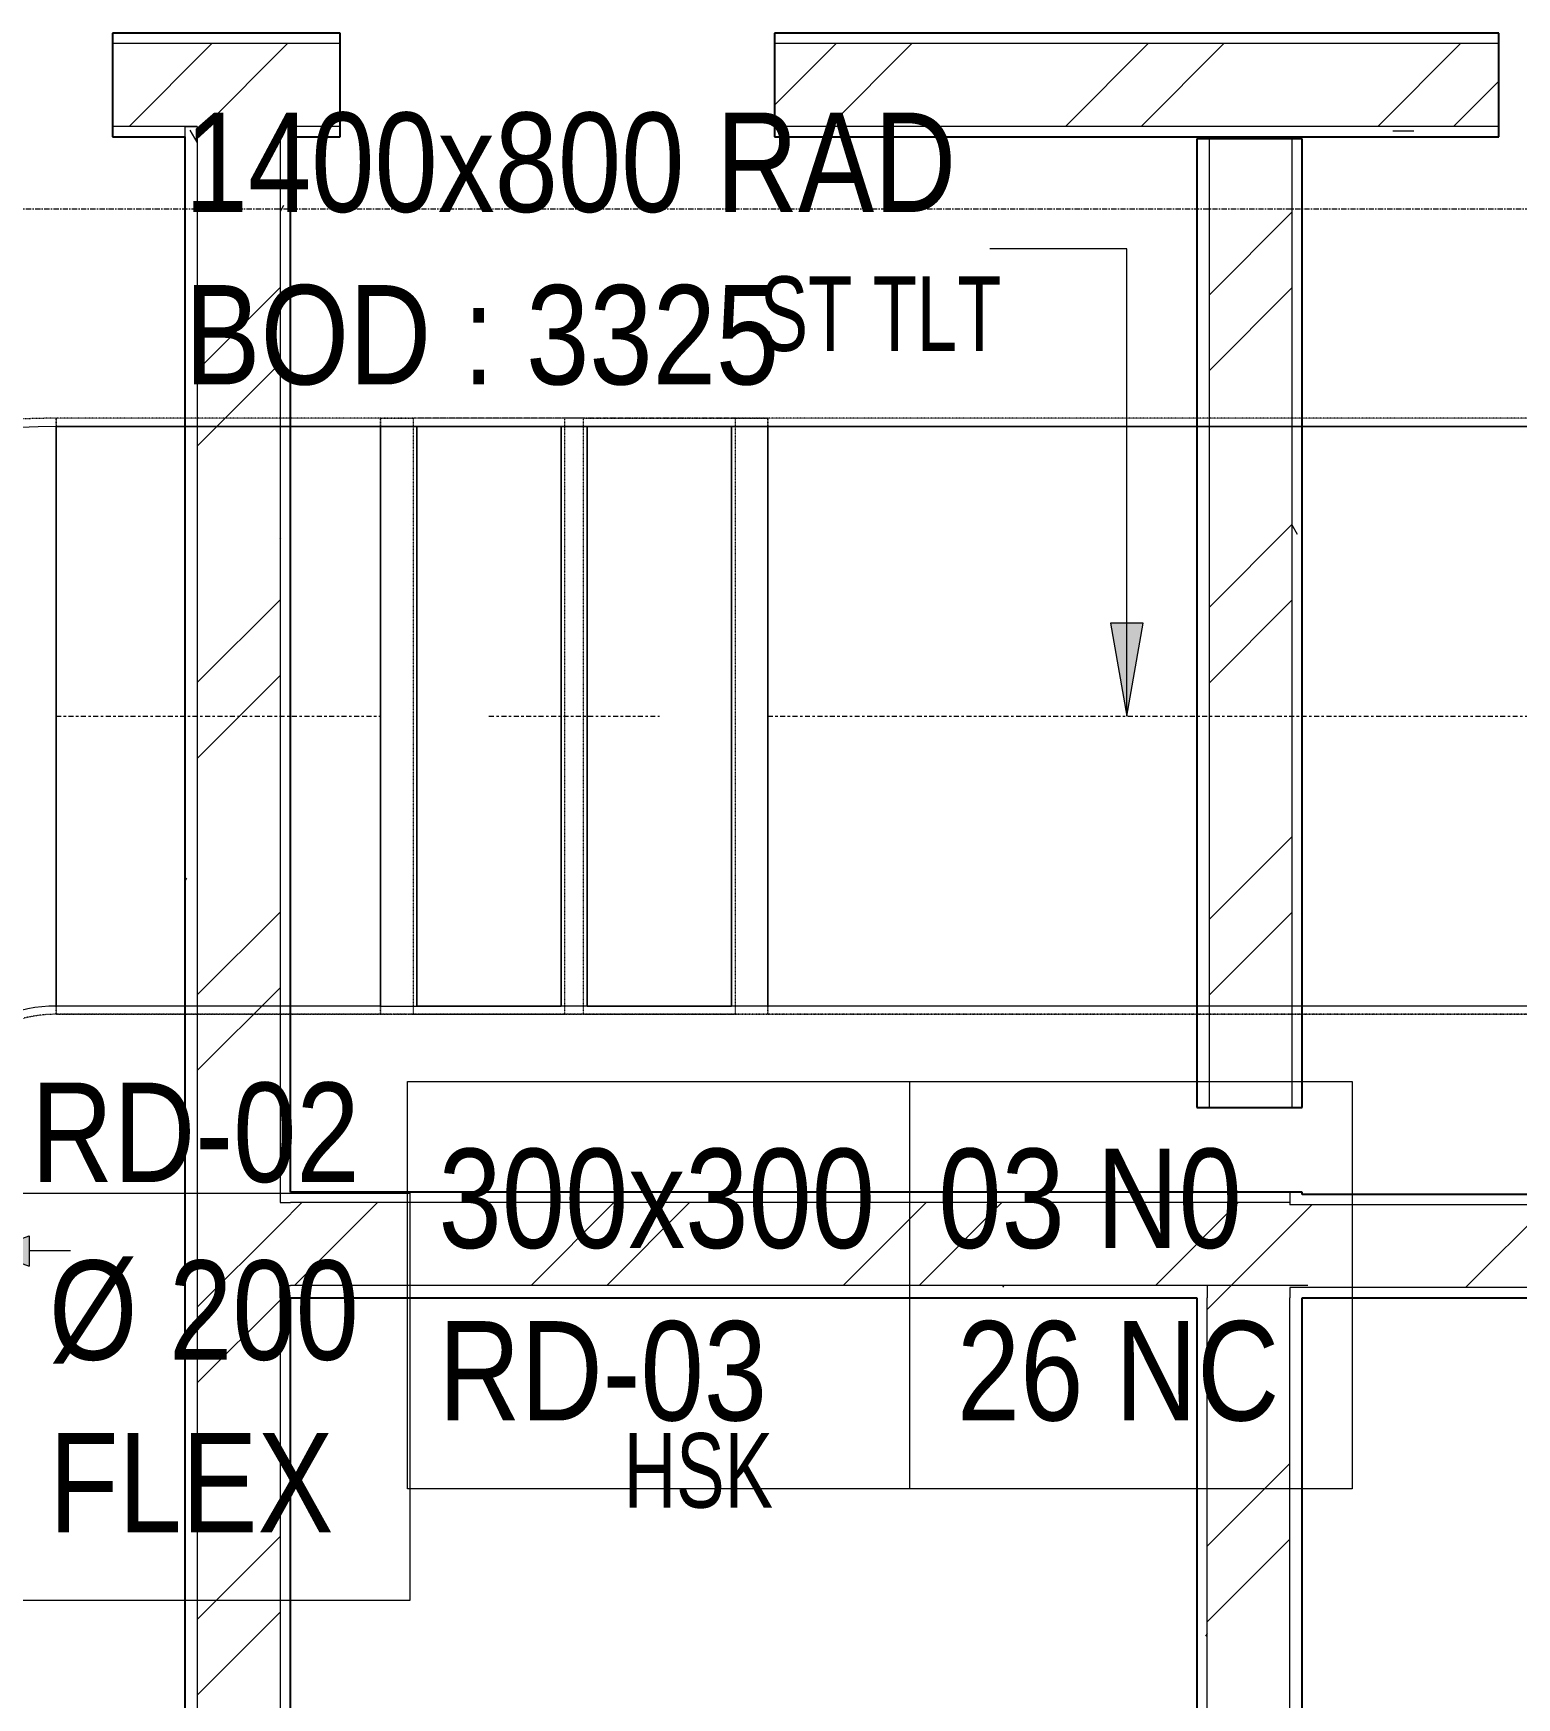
# Model space of a CAD drawing. Header units: inches. Extents: x -83664 to 20107, y -47222 to 19398.
# Drawn here: x -5113 to -1529, y -40361 to -36340 of the extents above; entities that cross this region are included whole.
import ezdxf

# ---------------------------------------------------------------- set-up
doc = ezdxf.new("R2010")
doc.units = ezdxf.units.IN
doc.header["$MEASUREMENT"] = 0
for name, pattern in [('Center', [29.999999, 12, -6, 6, -6]), ('Grid Line', [22.225, 12.7, -3.175, 3.175, -3.175]), ('Hidden 0_50', [1.0584, 0.5292, -0.5292])]:
    doc.linetypes.add(name, pattern=pattern)
for name, color, linetype, lineweight, true_color in [('A-DETL', 7, 'Continuous', 18, 0x00a600), ('FF ROOM TAG_dwg', 7, 'Continuous', 9, 0x767676), ('M-HVAC-DUCT', 7, 'Continuous', 9, 0xffe97f)]:
    doc.layers.add(name, color=color, linetype=linetype, lineweight=lineweight, true_color=true_color)
for name, color, linetype, lineweight in [('A-DETL-GENF', 7, 'Continuous', 9), ('A-WALL', 7, 'Continuous', 9), ('A-WALL-PATT', 7, 'Continuous', 25), ('G-ANNO-TEXT', 7, 'Continuous', 9), ('M-HVAC-CDFF', 7, 'Continuous', 9), ('M-HVAC-DUCT-CNTR', 7, 'Center', 9), ('M-HVAC-DUCT-IDEN', 7, 'Continuous', 18), ('ROOM TAG', 7, 'Continuous', 9), ('S-GRID', 7, 'Continuous', 9)]:
    doc.layers.add(name, color=color, linetype=linetype, lineweight=lineweight)
doc.styles.add('Arial Narrow_20', font='ARIALN.TTF', dxfattribs={"width": 0.85, "height": 4572})
doc.styles.add('Arial Narrow_21', font='ARIALN.TTF', dxfattribs={"height": 240})
pattern_1 = [(0, (0, 0), (1219.2, 304.8), [50.292, -864.108, 50.292, -864.108, -4876.8]), (0, (0, 0), (1219.2, 304.8), [-1828.8, 50.292, -1778.508, 50.292, -864.108, -2133.6]), (0, (0, 0), (1219.2, 304.8), [-4572, 50.292, -559.308, 50.292, -1473.708]), (120, (457.2, 152.4), (-873.56454, 903.4582), [50.292, -864.108, 50.292, -864.108, -4876.8]), (120, (457.2, 152.4), (-873.56454, 903.4582), [-1828.8, 50.292, -1778.508, 50.292, -864.108, -2133.6]), (120, (457.2, 152.4), (-873.56454, 903.4582), [-4572, 50.292, -559.308, 50.292, -1473.708]), (240, (609.6, 762), (-345.63546, -1208.2582), [50.292, -864.108, 50.292, -864.108, -4876.8]), (240, (609.6, 762), (-345.63546, -1208.2582), [-1828.8, 50.292, -1778.508, 50.292, -864.108, -2133.6]), (240, (609.6, 762), (-345.63546, -1208.2582), [-4572, 50.292, -559.308, 50.292, -1473.708])]
pattern_2 = [(45, (0, 0), (-377.1708, 377.1708), []), (45, (0, 571.5), (-377.1708, 377.1708), [])]

# ---------------------------------------------------------------- blocks, each defined once
blk = doc.blocks.new('GCE-AT-Return Air Rectangular Diffuser - 300X300-7590694-FIRST FLOOR AC CONDITIONING LAYOUT - PART A')
at = {"layer": 'A-DETL-GENF', "true_color": 0xff00ff}
for points in [[(0, 205), (36.4, 305), (-36.4, 305)], [(-305, -36.4), (-205, 0), (-305, 36.4)], [(305, -36.4), (305, 36.4), (205, 0)], [(36.4, -305), (0, -205), (-36.4, -305)]]:
    blk.add_hatch(color=6, dxfattribs=at).paths.add_polyline_path(points)
at = {"layer": 'A-DETL-GENF', "color": 6, "true_color": 0xff00ff}
for p, q in [((0, 405), (0, 305)), ((0, 205), (-36.4, 305)), ((-36.4, 305), (36.4, 305)), ((0, 205), (36.4, 305)), ((-200, 200), (200, 200)), ((-200, -200), (-200, 200)), ((-200, 200), (200, -200)), ((200, 200), (200, -200)), ((-205, 0), (-305, 36.4)), ((-305, -36.4), (-305, 36.4)), ((205, 0), (305, 36.4)), ((305, 36.4), (305, -36.4)), ((405, 0), (305, 0)), ((-405, 0), (-305, 0)), ((-205, 0), (-305, -36.4)), ((205, 0), (305, -36.4)), ((200, -200), (-200, -200)), ((0, -205), (-36.4, -305)), ((0, -205), (36.4, -305)), ((-36.4, -305), (36.4, -305)), ((0, -405), (0, -305))]:
    blk.add_line(p, q, dxfattribs=at)
blk = doc.blocks.new('M_Rec Elbow - Radius - 0_75W-9086664-FIRST FLOOR AC CONDITIONING LAYOUT - PART A')
at = {"layer": 'M-HVAC-DUCT', "color": 6, "true_color": 0xff00ff}
for p, q in [((-187.4, 802.5), (802.5, -187.4)), ((802.5, -187.4), (-187.4, 802.5)), ((-434.9, 700), (-434.9, -700)), ((-434.9, -700), (-434.9, 700))]:
    blk.add_line(p, q, dxfattribs=at)
for radius in [350, 350, 1750, 1750]:
    blk.add_arc((-434.9, 1050), radius, 270, 315, dxfattribs=at)
blk = doc.blocks.new('M_Rec Elbow - Radius - 0_75W-9518680-FIRST FLOOR AC CONDITIONING LAYOUT - PART A')
at = {"layer": 'M-HVAC-DUCT', "color": 6, "true_color": 0xff00ff}
for p, q in [((147182.5, 61082.7), (147182.5, 59682.7)), ((147182.5, 59682.7), (147182.5, 61082.7)), ((147269.8, 61082.7), (147182.5, 61082.7)), ((147182.5, 61082.7), (147618.9, 61082.7)), ((147269.8, 61082.7), (147618.9, 61082.7)), ((147269.8, 59682.7), (147269.8, 61082.7)), ((147618.9, 61082.7), (147618.9, 59682.7)), ((147182.5, 59682.7), (147269.8, 59682.7)), ((147182.5, 59682.7), (147618.9, 59682.7)), ((147618.9, 59682.7), (147269.8, 59682.7))]:
    blk.add_line(p, q, dxfattribs=at)
blk = doc.blocks.new('TEMW-SMBZ-HO-BM-HVAC-00002_rvt-1-FIRST FLOOR AC CONDITIONING LAYOUT - PART A')
at = {"layer": 'M-HVAC-DUCT', "color": 6, "linetype": 'Hidden 0_50', "true_color": 0xff00ff}
for p, q in [((146398.3, 59662.7), (146398.3, 61102.7)), ((146398.3, 61102.7), (146398.3, 59662.7)), ((146398.3, 59662.7), (146398.3, 61102.7)), ((146398.3, 61102.7), (146398.3, 59662.7)), ((147182.5, 61102.7), (146398.3, 61102.7)), ((147182.5, 61102.7), (146398.3, 61102.7)), ((147182.5, 59662.7), (147182.5, 61102.7)), ((147182.5, 61102.7), (147182.5, 59662.7)), ((147182.5, 61102.7), (147261.1, 61102.7)), ((147627.6, 61102.7), (147182.5, 61102.7)), ((147182.5, 59662.7), (147182.5, 61102.7)), ((147182.5, 59662.7), (147182.5, 61102.7)), ((147627.6, 61102.7), (147261.1, 61102.7)), ((147261.1, 61102.7), (147261.1, 59662.7)), ((147627.6, 61102.7), (147261.1, 61102.7)), ((147261.1, 61102.7), (147261.1, 59662.7)), ((147672.9, 61102.7), (147261.1, 61102.7)), ((147627.6, 59662.7), (147627.6, 61102.7)), ((147627.6, 59662.7), (147627.6, 61102.7)), ((148039.5, 61102.7), (147627.6, 61102.7)), ((147672.9, 59662.7), (147672.9, 61102.7)), ((147672.9, 61102.7), (148039.5, 61102.7)), ((148118, 61102.7), (147672.9, 61102.7)), ((147672.9, 61102.7), (148039.5, 61102.7)), ((147672.9, 59662.7), (147672.9, 61102.7)), ((148039.5, 61102.7), (148039.5, 59662.7)), ((148039.5, 61102.7), (148118, 61102.7)), ((148039.5, 61102.7), (148039.5, 59662.7)), ((148118, 59662.7), (148118, 61102.7)), ((148118, 61102.7), (148118, 59662.7)), ((150859.9, 61102.7), (148118, 61102.7)), ((150859.9, 61102.7), (148118, 61102.7)), ((148118, 59662.7), (148118, 61102.7)), ((148118, 59662.7), (148118, 61102.7)), ((146398.3, 59662.7), (147182.5, 59662.7)), ((147182.5, 59662.7), (146398.3, 59662.7)), ((147182.5, 59662.7), (147627.6, 59662.7)), ((147261.1, 59662.7), (147182.5, 59662.7)), ((147261.1, 59662.7), (147627.6, 59662.7)), ((147261.1, 59662.7), (147627.6, 59662.7)), ((147672.9, 59662.7), (147261.1, 59662.7)), ((147627.6, 59662.7), (148039.5, 59662.7)), ((148039.5, 59662.7), (147672.9, 59662.7)), ((148039.5, 59662.7), (147672.9, 59662.7)), ((147672.9, 59662.7), (148118, 59662.7)), ((148118, 59662.7), (148039.5, 59662.7)), ((148118, 59662.7), (150859.9, 59662.7)), ((150859.9, 59662.7), (148118, 59662.7))]:
    blk.add_line(p, q, dxfattribs=at)
at = {"layer": 'M-HVAC-DUCT', "color": 6, "true_color": 0xff00ff}
for p, q in [((146398.3, 61082.7), (146398.3, 59682.7)), ((146398.3, 59682.7), (146398.3, 61082.7)), ((146398.3, 61082.7), (147182.5, 61082.7)), ((147182.5, 61082.7), (146398.3, 61082.7)), ((147182.5, 61082.7), (147182.5, 59682.7)), ((147182.5, 59682.7), (147182.5, 61082.7)), ((147269.8, 61082.7), (147269.8, 59682.7)), ((147618.9, 61082.7), (147269.8, 61082.7)), ((147269.8, 61082.7), (147681.7, 61082.7)), ((147618.9, 59682.7), (147618.9, 61082.7)), ((148030.7, 61082.7), (147618.9, 61082.7)), ((147681.7, 61082.7), (148030.7, 61082.7)), ((147681.7, 59682.7), (147681.7, 61082.7)), ((148030.7, 61082.7), (148030.7, 59682.7)), ((148118, 61082.7), (148118, 59682.7)), ((148118, 59682.7), (148118, 61082.7)), ((148118, 61082.7), (150859.9, 61082.7)), ((150859.9, 61082.7), (148118, 61082.7)), ((147182.5, 59682.7), (146398.3, 59682.7)), ((147182.5, 59682.7), (146398.3, 59682.7)), ((147269.8, 59682.7), (147618.9, 59682.7)), ((147681.7, 59682.7), (147269.8, 59682.7)), ((148030.7, 59682.7), (147618.9, 59682.7)), ((148030.7, 59682.7), (147681.7, 59682.7)), ((150859.9, 59682.7), (148118, 59682.7)), ((150859.9, 59682.7), (148118, 59682.7))]:
    blk.add_line(p, q, dxfattribs=at)
at = {"layer": 'M-HVAC-DUCT', "color": 6, "linetype": 'Hidden 0_50', "true_color": 0xff00ff}
for radius in [1770, 1770, 330, 330]:
    blk.add_arc((146398.3, 59332.7), radius, 90, 135, dxfattribs=at)
at = {"layer": 'M-HVAC-DUCT-CNTR', "color": 6, "true_color": 0xff00ff}
for p, q in [((146398.3, 60382.7), (147182.5, 60382.7)), ((147444.3, 60382.7), (147856.2, 60382.7)), ((148118, 60382.7), (150859.9, 60382.7))]:
    blk.add_line(p, q, dxfattribs=at)
at = {"layer": 'M-HVAC-CDFF', "color": 6, "linetype": 'Hidden 0_50', "lineweight": 9, "true_color": 0xff00ff}
blk.add_blockref('GCE-AT-Return Air Rectangular Diffuser - 300X300-7590694-FIRST FLOOR AC CONDITIONING LAYOUT - PART A', (146028.2, 59091), dxfattribs=at)
at = {"layer": 'M-HVAC-DUCT', "color": 6, "linetype": 'Hidden 0_50', "lineweight": 9, "true_color": 0xff00ff, "rotation": 180}
blk.add_blockref('M_Rec Elbow - Radius - 0_75W-9086664-FIRST FLOOR AC CONDITIONING LAYOUT - PART A', (145963.4, 60382.7), dxfattribs=at)
at = {"layer": 'M-HVAC-DUCT', "color": 6, "linetype": 'Hidden 0_50', "lineweight": 9, "true_color": 0xff00ff}
blk.add_blockref('M_Rec Elbow - Radius - 0_75W-9518680-FIRST FLOOR AC CONDITIONING LAYOUT - PART A', (0, 0), dxfattribs=at)
at = {"layer": 'M-HVAC-DUCT', "color": 6, "linetype": 'Hidden 0_50', "lineweight": 9, "true_color": 0xff00ff, "extrusion": (0, 0, -1)}
blk.add_blockref('M_Rec Elbow - Radius - 0_75W-9518680-FIRST FLOOR AC CONDITIONING LAYOUT - PART A', (-295300.5, 0), dxfattribs=at)
blk = doc.blocks.new('TEMW-SMBZ-HO-BM-HVAC-00002_rvt-2-FIRST FLOOR AC CONDITIONING LAYOUT - PART A')
at = {"layer": 'M-HVAC-DUCT', "color": 6, "linetype": 'Hidden 0_50', "true_color": 0xff00ff}
for p, q in [((146398.3, 59662.7), (146398.3, 61102.7)), ((146398.3, 61102.7), (146398.3, 59662.7)), ((146398.3, 59662.7), (146398.3, 61102.7)), ((146398.3, 61102.7), (146398.3, 59662.7)), ((147182.5, 61102.7), (146398.3, 61102.7)), ((147182.5, 61102.7), (146398.3, 61102.7)), ((147182.5, 59662.7), (147182.5, 61102.7)), ((147182.5, 61102.7), (147182.5, 59662.7)), ((147182.5, 61102.7), (147261.1, 61102.7)), ((147627.6, 61102.7), (147182.5, 61102.7)), ((147182.5, 59662.7), (147182.5, 61102.7)), ((147182.5, 59662.7), (147182.5, 61102.7)), ((147627.6, 61102.7), (147261.1, 61102.7)), ((147261.1, 61102.7), (147261.1, 59662.7)), ((147627.6, 61102.7), (147261.1, 61102.7)), ((147261.1, 61102.7), (147261.1, 59662.7)), ((147672.9, 61102.7), (147261.1, 61102.7)), ((147627.6, 59662.7), (147627.6, 61102.7)), ((147627.6, 59662.7), (147627.6, 61102.7)), ((148039.5, 61102.7), (147627.6, 61102.7)), ((147672.9, 59662.7), (147672.9, 61102.7)), ((147672.9, 61102.7), (148039.5, 61102.7)), ((148118, 61102.7), (147672.9, 61102.7)), ((147672.9, 61102.7), (148039.5, 61102.7)), ((147672.9, 59662.7), (147672.9, 61102.7)), ((148039.5, 61102.7), (148039.5, 59662.7)), ((148039.5, 61102.7), (148118, 61102.7)), ((148039.5, 61102.7), (148039.5, 59662.7)), ((148118, 59662.7), (148118, 61102.7)), ((148118, 61102.7), (148118, 59662.7)), ((150859.9, 61102.7), (148118, 61102.7)), ((150859.9, 61102.7), (148118, 61102.7)), ((148118, 59662.7), (148118, 61102.7)), ((148118, 59662.7), (148118, 61102.7)), ((146398.3, 59662.7), (147182.5, 59662.7)), ((147182.5, 59662.7), (146398.3, 59662.7)), ((147182.5, 59662.7), (147627.6, 59662.7)), ((147261.1, 59662.7), (147182.5, 59662.7)), ((147261.1, 59662.7), (147627.6, 59662.7)), ((147261.1, 59662.7), (147627.6, 59662.7)), ((147672.9, 59662.7), (147261.1, 59662.7)), ((147627.6, 59662.7), (148039.5, 59662.7)), ((148039.5, 59662.7), (147672.9, 59662.7)), ((148039.5, 59662.7), (147672.9, 59662.7)), ((147672.9, 59662.7), (148118, 59662.7)), ((148118, 59662.7), (148039.5, 59662.7)), ((148118, 59662.7), (150859.9, 59662.7)), ((150859.9, 59662.7), (148118, 59662.7))]:
    blk.add_line(p, q, dxfattribs=at)
at = {"layer": 'M-HVAC-DUCT', "color": 6, "true_color": 0xff00ff}
for p, q in [((146398.3, 61082.7), (146398.3, 59682.7)), ((146398.3, 59682.7), (146398.3, 61082.7)), ((146398.3, 61082.7), (147182.5, 61082.7)), ((147182.5, 61082.7), (146398.3, 61082.7)), ((147182.5, 61082.7), (147182.5, 59682.7)), ((147182.5, 59682.7), (147182.5, 61082.7)), ((147269.8, 61082.7), (147269.8, 59682.7)), ((147618.9, 61082.7), (147269.8, 61082.7)), ((147269.8, 61082.7), (147681.7, 61082.7)), ((147618.9, 59682.7), (147618.9, 61082.7)), ((148030.7, 61082.7), (147618.9, 61082.7)), ((147681.7, 61082.7), (148030.7, 61082.7)), ((147681.7, 59682.7), (147681.7, 61082.7)), ((148030.7, 61082.7), (148030.7, 59682.7)), ((148118, 61082.7), (148118, 59682.7)), ((148118, 59682.7), (148118, 61082.7)), ((148118, 61082.7), (150859.9, 61082.7)), ((150859.9, 61082.7), (148118, 61082.7)), ((147182.5, 59682.7), (146398.3, 59682.7)), ((147182.5, 59682.7), (146398.3, 59682.7)), ((147269.8, 59682.7), (147618.9, 59682.7)), ((147681.7, 59682.7), (147269.8, 59682.7)), ((148030.7, 59682.7), (147618.9, 59682.7)), ((148030.7, 59682.7), (147681.7, 59682.7)), ((150859.9, 59682.7), (148118, 59682.7)), ((150859.9, 59682.7), (148118, 59682.7))]:
    blk.add_line(p, q, dxfattribs=at)
at = {"layer": 'M-HVAC-DUCT', "color": 6, "linetype": 'Hidden 0_50', "true_color": 0xff00ff}
for radius in [1770, 1770, 330, 330]:
    blk.add_arc((146398.3, 59332.7), radius, 90, 135, dxfattribs=at)
at = {"layer": 'M-HVAC-DUCT-CNTR', "color": 6, "true_color": 0xff00ff}
for p, q in [((146398.3, 60382.7), (147182.5, 60382.7)), ((147444.3, 60382.7), (147856.2, 60382.7)), ((148118, 60382.7), (150859.9, 60382.7))]:
    blk.add_line(p, q, dxfattribs=at)
at = {"layer": 'M-HVAC-CDFF', "color": 6, "linetype": 'Hidden 0_50', "lineweight": 9, "true_color": 0xff00ff}
blk.add_blockref('GCE-AT-Return Air Rectangular Diffuser - 300X300-7590694-FIRST FLOOR AC CONDITIONING LAYOUT - PART A', (146028.2, 59091), dxfattribs=at)
at = {"layer": 'M-HVAC-DUCT', "color": 6, "linetype": 'Hidden 0_50', "lineweight": 9, "true_color": 0xff00ff, "rotation": 180}
blk.add_blockref('M_Rec Elbow - Radius - 0_75W-9086664-FIRST FLOOR AC CONDITIONING LAYOUT - PART A', (145963.4, 60382.7), dxfattribs=at)
at = {"layer": 'M-HVAC-DUCT', "color": 6, "linetype": 'Hidden 0_50', "lineweight": 9, "true_color": 0xff00ff}
blk.add_blockref('M_Rec Elbow - Radius - 0_75W-9518680-FIRST FLOOR AC CONDITIONING LAYOUT - PART A', (0, 0), dxfattribs=at)
at = {"layer": 'M-HVAC-DUCT', "color": 6, "linetype": 'Hidden 0_50', "lineweight": 9, "true_color": 0xff00ff, "extrusion": (0, 0, -1)}
blk.add_blockref('M_Rec Elbow - Radius - 0_75W-9518680-FIRST FLOOR AC CONDITIONING LAYOUT - PART A', (-295300.5, 0), dxfattribs=at)
blk = doc.blocks.new('SMBZ_Hospital Arch Model_2026_01_29_rvt-1-FIRST FLOOR AC CONDITIONING LAYOUT - PART A')
at = {"layer": 'A-WALL-PATT', "lineweight": 9, "true_color": 0xbbbbbb}
h = blk.add_hatch(dxfattribs=at)
h.set_pattern_fill('FP_12', color=9, style=0, pattern_type=2)
h.set_pattern_definition(pattern_2)
h.paths.add_polyline_path([(146939.4, 61807.7), (147084.4, 61807.7), (147084.4, 62007.7), (146534.4, 62007.7), (146534.4, 61807.7), (146739.4, 61807.7)])
h = blk.add_hatch(dxfattribs=at)
h.set_pattern_fill('FP_12', color=9, style=0, pattern_type=2)
h.set_pattern_definition(pattern_2)
h.paths.add_polyline_path([(149884.4, 61807.7), (149884.4, 62007.7), (148134.4, 62007.7), (148134.4, 61807.7), (148737.4, 61807.7)])
h = blk.add_hatch(dxfattribs=at)
h.set_pattern_fill('FP_13', color=9, style=0, pattern_type=2)
h.set_pattern_definition(pattern_1)
h.paths.add_polyline_path([(146739.4, 56907.7), (146739.4, 61807.7), (146709.4, 61807.7), (146709.4, 56907.7)])
h = blk.add_hatch(dxfattribs=at)
h.set_pattern_fill('FP_12', color=9, style=0, pattern_type=2)
h.set_pattern_definition(pattern_2)
h.paths.add_polyline_path([(146739.4, 56707.7), (146939.4, 56707.7), (146939.4, 61807.7), (146739.4, 61807.7), (146739.4, 56849.2)])
h = blk.add_hatch(dxfattribs=at)
h.set_pattern_fill('FP_13', color=9, style=0, pattern_type=2)
h.set_pattern_definition(pattern_1)
h.paths.add_polyline_path([(149884.4, 61782.7), (149884.4, 61807.7), (148134.4, 61807.7), (148134.4, 61782.7), (148737.4, 61782.7)])
h = blk.add_hatch(dxfattribs=at)
h.set_pattern_fill('FP_13', color=9, style=0, pattern_type=2)
h.set_pattern_definition(pattern_1)
h.paths.add_polyline_path([(146964.4, 56682.7), (146964.4, 56707.7), (146939.4, 56707.7), (146939.4, 56682.7)])
h.paths.add_polyline_path([(146939.4, 56937.7), (146964.4, 56937.7), (146964.4, 58977.7), (146939.4, 58977.7), (146939.4, 57479.2)])
h.paths.add_polyline_path([(146964.4, 59207.7), (146964.4, 61782.7), (146939.4, 61782.7), (146939.4, 59207.7)])
h = blk.add_hatch(dxfattribs=at)
h.set_pattern_fill('FP_12', color=9, style=0, pattern_type=2)
h.set_pattern_definition(pattern_2)
h.paths.add_polyline_path([(149184.4, 59437.7), (149384.4, 59437.7), (149384.4, 61777.7), (149184.4, 61777.7), (149184.4, 59999.2)])
h = blk.add_hatch(dxfattribs=at)
h.set_pattern_fill('FP_13', color=9, style=0, pattern_type=2)
h.set_pattern_definition(pattern_1)
h.paths.add_polyline_path([(149409.4, 59437.7), (149409.4, 61777.7), (149384.4, 61777.7), (149384.4, 59437.7)])
h = blk.add_hatch(dxfattribs=at)
h.set_pattern_fill('FP_13', color=9, style=0, pattern_type=2)
h.set_pattern_definition(pattern_1)
h.paths.add_polyline_path([(146964.4, 59207.7), (149379.4, 59207.7), (149379.4, 59232.7), (146964.4, 59232.7)])
h = blk.add_hatch(dxfattribs=at)
h.set_pattern_fill('FP_13', color=9, style=0, pattern_type=2)
h.set_pattern_definition(pattern_1)
h.paths.add_polyline_path([(149409.4, 56932.7), (149409.4, 59002.7), (149379.4, 59002.7), (149379.4, 56932.7)])
h.paths.add_polyline_path([(149379.4, 59202.7), (149409.4, 59202.7), (149409.4, 59232.7), (149379.4, 59232.7), (149379.4, 59207.7)])
h = blk.add_hatch(dxfattribs=at)
h.set_pattern_fill('FP_12', color=9, style=0, pattern_type=2)
h.set_pattern_definition(pattern_2)
h.paths.add_polyline_path([(148737.4, 59007.7), (149379.4, 59007.7), (149379.4, 59207.7), (146939.4, 59207.7), (146939.4, 59007.7), (147155.1, 59007.7)])
h = blk.add_hatch(dxfattribs=at)
h.set_pattern_fill('FP_12', color=9, style=0, pattern_type=2)
h.set_pattern_definition(pattern_2)
h.paths.add_polyline_path([(151659.4, 59002.7), (151684.4, 59002.7), (151684.4, 59202.7), (149379.4, 59202.7), (149379.4, 59002.7), (151110.8, 59002.7)])
h = blk.add_hatch(dxfattribs=at)
h.set_pattern_fill('FP_13', color=9, style=0, pattern_type=2)
h.set_pattern_definition(pattern_1)
h.paths.add_polyline_path([(151110.8, 59202.7), (151884.4, 59202.7), (151884.4, 59227.7), (149409.4, 59227.7), (149409.4, 59202.7), (150319.7, 59202.7)])
h = blk.add_hatch(dxfattribs=at)
h.set_pattern_fill('FP_13', color=9, style=0, pattern_type=2)
h.set_pattern_definition(pattern_1)
h.paths.add_polyline_path([(149179.4, 58977.7), (149179.4, 59007.7), (146939.4, 59007.7), (146939.4, 58977.7), (149154.4, 58977.7)])
h = blk.add_hatch(dxfattribs=at)
h.set_pattern_fill('FP_12', color=9, style=0, pattern_type=2)
h.set_pattern_definition(pattern_2)
h.paths.add_polyline_path([(149179.4, 56907.7), (149379.4, 56907.7), (149379.4, 59007.7), (149179.4, 59007.7), (149179.4, 56932.7)])
h = blk.add_hatch(dxfattribs=at)
h.set_pattern_fill('FP_13', color=9, style=0, pattern_type=2)
h.set_pattern_definition(pattern_1)
h.paths.add_polyline_path([(151659.4, 58977.7), (151659.4, 59002.7), (149409.4, 59002.7), (149409.4, 58977.7), (151110.8, 58977.7)])
h = blk.add_hatch(dxfattribs=at)
h.set_pattern_fill('FP_13', color=9, style=0, pattern_type=2)
h.set_pattern_definition(pattern_1)
h.paths.add_polyline_path([(149179.4, 56937.7), (149179.4, 58977.7), (149154.4, 58977.7), (149154.4, 56937.7)])
at = {"layer": 'A-WALL', "color": 9, "lineweight": 25, "true_color": 0xbbbbbb}
for p, q in [((147084.4, 62032.7), (146534.4, 62032.7)), ((146534.4, 62032.7), (146534.4, 61782.7)), ((147084.4, 61782.7), (147084.4, 62032.7)), ((149884.4, 62032.7), (148134.4, 62032.7)), ((148134.4, 62032.7), (148134.4, 61782.7)), ((149884.4, 61782.7), (149884.4, 62032.7)), ((146534.4, 61782.7), (146709.4, 61782.7)), ((146709.4, 61782.7), (146709.4, 56932.7)), ((146964.4, 59232.7), (146964.4, 61782.7)), ((146964.4, 61782.7), (147084.4, 61782.7)), ((148134.4, 61782.7), (149884.4, 61782.7)), ((149409.4, 61777.7), (149154.4, 61777.7)), ((149154.4, 61777.7), (149154.4, 59437.7)), ((149409.4, 59437.7), (149409.4, 61777.7)), ((149154.4, 59437.7), (149409.4, 59437.7)), ((149379.4, 59232.7), (146964.4, 59232.7)), ((149409.4, 59232.7), (149379.4, 59232.7)), ((149409.4, 59227.7), (149409.4, 59232.7)), ((151659.4, 59227.7), (149409.4, 59227.7)), ((146964.4, 56937.7), (146964.4, 58977.7)), ((146964.4, 58977.7), (149154.4, 58977.7)), ((149154.4, 58977.7), (149154.4, 56937.7)), ((149409.4, 58977.7), (151659.4, 58977.7)), ((149409.4, 56932.7), (149409.4, 58977.7))]:
    blk.add_line(p, q, dxfattribs=at)
at = {"layer": 'A-WALL', "color": 9, "true_color": 0xbbbbbb}
for p, q in [((146534.4, 61782.7), (146534.4, 62032.7)), ((147084.4, 62032.7), (146534.4, 62032.7)), ((147084.4, 62007.7), (146534.4, 62007.7)), ((147084.4, 62032.7), (147084.4, 61782.7)), ((148134.4, 61782.7), (148134.4, 62032.7)), ((149884.4, 62032.7), (148134.4, 62032.7)), ((149884.4, 62007.7), (148134.4, 62007.7)), ((149884.4, 62032.7), (149884.4, 61782.7)), ((146709.4, 61807.7), (146534.4, 61807.7)), ((146709.4, 61807.7), (146739.4, 61807.7)), ((146709.4, 61807.7), (146709.4, 61782.7)), ((146739.4, 61807.7), (146709.4, 61807.7)), ((146739.4, 61807.7), (146739.4, 61782.7)), ((146939.4, 61807.7), (146939.4, 61782.7)), ((147084.4, 61807.7), (146939.4, 61807.7)), ((149884.4, 61807.7), (148134.4, 61807.7)), ((146534.4, 61782.7), (146709.4, 61782.7)), ((146709.4, 61782.7), (146709.4, 56932.7)), ((146739.4, 61782.7), (146739.4, 56907.7)), ((146939.4, 61782.7), (146939.4, 59207.7)), ((146964.4, 59232.7), (146964.4, 61782.7)), ((146964.4, 61782.7), (147084.4, 61782.7)), ((148134.4, 61782.7), (149884.4, 61782.7)), ((149154.4, 61777.7), (149409.4, 61777.7)), ((149154.4, 61777.7), (149154.4, 59437.7)), ((149184.4, 61777.7), (149184.4, 59437.7)), ((149384.4, 61777.7), (149384.4, 59437.7)), ((149409.4, 59437.7), (149409.4, 61777.7)), ((149409.4, 59437.7), (149154.4, 59437.7)), ((149409.4, 59232.7), (146964.4, 59232.7)), ((149379.4, 59232.7), (149379.4, 59207.7)), ((149409.4, 59232.7), (149409.4, 59227.7)), ((146939.4, 59207.7), (146964.4, 59207.7)), ((149379.4, 59207.7), (146964.4, 59207.7)), ((149379.4, 59207.7), (149379.4, 59202.7)), ((149409.4, 59202.7), (149379.4, 59202.7)), ((151659.4, 59227.7), (149409.4, 59227.7)), ((151659.4, 59202.7), (149409.4, 59202.7)), ((146939.4, 59007.7), (146939.4, 58977.7)), ((146939.4, 58977.7), (146939.4, 59007.7)), ((146939.4, 59007.7), (146964.4, 59007.7)), ((149179.4, 59007.7), (146964.4, 59007.7)), ((149179.4, 59007.7), (149179.4, 58977.7)), ((149409.4, 59002.7), (149379.4, 59002.7)), ((149379.4, 59002.7), (149379.4, 58977.7)), ((151659.4, 59002.7), (149409.4, 59002.7)), ((146939.4, 58977.7), (146939.4, 56937.7)), ((146939.4, 58977.7), (146964.4, 58977.7)), ((146964.4, 56937.7), (146964.4, 58977.7)), ((146964.4, 58977.7), (149154.4, 58977.7)), ((149154.4, 58977.7), (149154.4, 56937.7)), ((149179.4, 56937.7), (149179.4, 58977.7)), ((149379.4, 56932.7), (149379.4, 58977.7)), ((149409.4, 58977.7), (151659.4, 58977.7)), ((149409.4, 56932.7), (149409.4, 58977.7))]:
    blk.add_line(p, q, dxfattribs=at)
blk = doc.blocks.new('FF ROOM TAG_dwg-8877209-FIRST FLOOR AC CONDITIONING LAYOUT - PART A')
at = {"layer": 'ROOM TAG', "char_height": 4572, "attachment_point": 2, "line_spacing_factor": 0.974696, "style": 'Arial Narrow_20'}
for s, insert, width in [('ST TLT', (1776077, 1443952), 17446.53), ('HSK', (1764893, 1372973), 10714.75)]:
    blk.add_mtext(s, dxfattribs=dict(at, insert=insert, width=width))

msp = doc.modelspace()

# ---------------------------------------------------------------- hatches: boundary and pattern name
at = {"layer": 'M-HVAC-DUCT-IDEN', "lineweight": 9}
msp.add_hatch(color=256, dxfattribs=at).paths.add_polyline_path([(-2471.1, -37989.5), (-2431.5, -37764.5), (-2510.8, -37764.5)])

# ---------------------------------------------------------------- linework, layer by layer
at = {"layer": 'A-DETL', "color": 7, "lineweight": 9}
for p, q in [((-2995.9, -38872), (-2995.9, -39857)), ((-4208.8, -39364.1), (-2033.8, -39364.1))]:
    msp.add_line(p, q, dxfattribs=at)
at = {"layer": 'G-ANNO-TEXT', "flags": 128}
for points in [[(-4209.4, -38871.7), (-1926.4, -38871.7), (-1926.4, -39855.7), (-4209.4, -39855.7)], [(-5150.7, -39141.8), (-4203.4, -39141.8), (-4203.4, -40125.8), (-5150.7, -40125.8)]]:
    msp.add_lwpolyline(points, close=True, dxfattribs=at)
at = {"layer": 'M-HVAC-DUCT-IDEN', "lineweight": 9}
for p, q in [((-2471.1, -36860.6), (-2802.2, -36860.6)), ((-2471.1, -37989.5), (-2471.1, -36860.6)), ((-2431.5, -37764.5), (-2510.8, -37764.5)), ((-2510.8, -37764.5), (-2471.1, -37989.5)), ((-2471.1, -37989.5), (-2431.5, -37764.5))]:
    msp.add_line(p, q, dxfattribs=at)
at = {"layer": 'S-GRID', "color": 254, "linetype": 'Grid Line', "true_color": 0xdcdcdc}
msp.add_line((20106.7, -36764.5), (-81517, -36764.5), dxfattribs=at)

# ---------------------------------------------------------------- block references
at = {"lineweight": 5}
for name in ['SMBZ_Hospital Arch Model_2026_01_29_rvt-1-FIRST FLOOR AC CONDITIONING LAYOUT - PART A', 'TEMW-SMBZ-HO-BM-HVAC-00002_rvt-1-FIRST FLOOR AC CONDITIONING LAYOUT - PART A', 'TEMW-SMBZ-HO-BM-HVAC-00002_rvt-2-FIRST FLOOR AC CONDITIONING LAYOUT - PART A']:
    msp.add_blockref(name, (-151456.7, -98372.2), dxfattribs=at)
at = {"layer": 'FF ROOM TAG_dwg', "color": 7, "xscale": 0.03937007874015915, "yscale": 0.03937007874015915, "zscale": 0.03937007874015915}
msp.add_blockref('FF ROOM TAG_dwg-8877209-FIRST FLOOR AC CONDITIONING LAYOUT - PART A', (-72990.3, -93775.4), dxfattribs=at)
msp.add_blockref('FF ROOM TAG_dwg-8877209-FIRST FLOOR AC CONDITIONING LAYOUT - PART A', (-72990.3, -93775.4), dxfattribs=at)
msp.add_blockref('FF ROOM TAG_dwg-8877209-FIRST FLOOR AC CONDITIONING LAYOUT - PART A', (-72990.3, -93775.4), dxfattribs=at)
msp.add_blockref('FF ROOM TAG_dwg-8877209-FIRST FLOOR AC CONDITIONING LAYOUT - PART A', (-72990.3, -93775.4), dxfattribs=at)
msp.add_blockref('FF ROOM TAG_dwg-8877209-FIRST FLOOR AC CONDITIONING LAYOUT - PART A', (-72990.3, -93775.4), dxfattribs=at)

# ---------------------------------------------------------------- texts
at = {"layer": 'G-ANNO-TEXT', "char_height": 240, "attachment_point": 1, "style": 'Arial Narrow_21'}
for s, insert, width in [('RD-02', (-5118.8, -38874.6), 1010.126), ('300x300  03 N0', (-4134.4, -39034.1), 2441.138), ('Ø 200', (-5075.7, -39304.2), 937.974), ('RD-03      26 NC', (-4134.4, -39450.8), 2573.417), ('FLEX', (-5075.7, -39720.9), 865.822)]:
    msp.add_mtext(s, dxfattribs=dict(at, insert=insert, width=width))
at = {"layer": 'M-HVAC-DUCT-IDEN', "lineweight": 9, "char_height": 240, "attachment_point": 1, "style": 'Arial Narrow_21'}
for s, insert, width in [('1400x800 RAD', (-4747.7, -36531.1), 2344.936), ('BOD : 3325', (-4747.7, -36947.8), 1803.797)]:
    msp.add_mtext(s, dxfattribs=dict(at, insert=insert, width=width))

doc.saveas('drawing.dxf')
